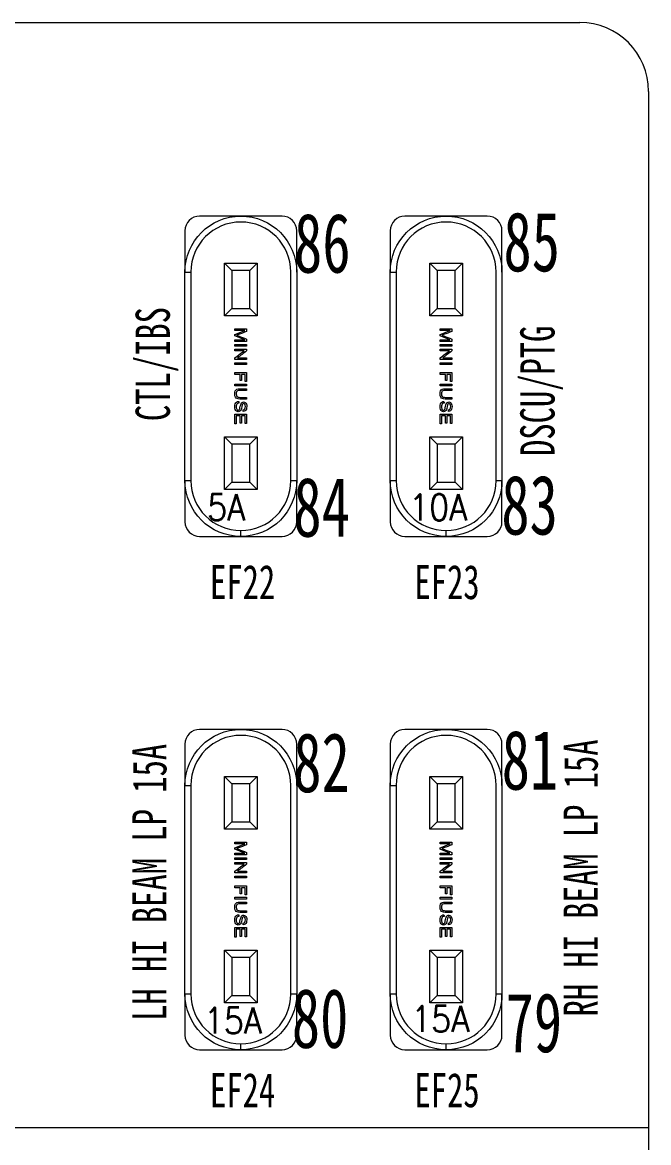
# Model space of a CAD drawing. Header units: inches. Extents: x 47316 to 59086, y 3141 to 11743.
# Drawn here: x 50936.2 to 50984.2, y 10119.7 to 10205.6 of the extents above; entities that cross this region are included whole.
import ezdxf
from ezdxf.enums import TextEntityAlignment as Align

# ---------------------------------------------------------------- set-up
doc = ezdxf.new("R2010")
doc.units = ezdxf.units.IN
doc.header["$MEASUREMENT"] = 0
doc.styles.add('MtX_romans_shx', font='romans.shx')
doc.styles.add('MtX_STSong', font='')
doc.styles.add('仿宋', font='仿宋_GB2312.ttf', dxfattribs={"width": 0.7})
doc.styles.get('MtX_STSong').set_extended_font_data('STSong')

msp = doc.modelspace()

# ---------------------------------------------------------------- linework, layer by layer
at = {"color": 0, "linetype": 'Continuous', "lineweight": 15}
for p, q in [((50565.517, 10205.643), (50978.955, 10205.643)), ((50984.242, 10200.355), (50984.242, 9939.58)), ((50952.956, 10190.782), (50949.795, 10190.782)), ((50956.117, 10190.782), (50952.956, 10190.782)), ((50968.706, 10190.782), (50965.545, 10190.782)), ((50971.867, 10190.782), (50968.706, 10190.782)), ((50948.67, 10189.657), (50948.67, 10186.495)), ((50957.242, 10186.495), (50957.242, 10189.657)), ((50964.42, 10189.657), (50964.42, 10186.495)), ((50972.992, 10186.495), (50972.992, 10189.657)), ((50951.696, 10187.182), (50954.216, 10187.182)), ((50951.696, 10183.132), (50951.696, 10187.182)), ((50952.259, 10186.619), (50951.696, 10187.182)), ((50952.259, 10186.619), (50952.259, 10183.694)), ((50953.654, 10186.619), (50952.259, 10186.619)), ((50954.216, 10187.182), (50953.654, 10186.619)), ((50953.654, 10183.694), (50953.654, 10186.619)), ((50954.216, 10187.182), (50954.216, 10183.132)), ((50967.446, 10187.182), (50969.966, 10187.182)), ((50967.446, 10183.132), (50967.446, 10187.182)), ((50968.009, 10186.619), (50967.446, 10187.182)), ((50968.009, 10186.619), (50968.009, 10183.694)), ((50969.404, 10186.619), (50968.009, 10186.619)), ((50969.966, 10187.182), (50969.404, 10186.619)), ((50969.404, 10183.694), (50969.404, 10186.619)), ((50969.966, 10187.182), (50969.966, 10183.132)), ((50948.67, 10170.498), (50948.67, 10186.495)), ((50948.67, 10186.495), (50949.12, 10186.495)), ((50949.12, 10186.495), (50949.12, 10170.498)), ((50956.792, 10170.498), (50956.792, 10186.495)), ((50957.242, 10186.495), (50957.242, 10170.498)), ((50964.42, 10170.498), (50964.42, 10186.495)), ((50964.42, 10186.495), (50964.87, 10186.495)), ((50964.87, 10186.495), (50964.87, 10170.498)), ((50972.542, 10170.498), (50972.542, 10186.495)), ((50972.992, 10186.495), (50972.992, 10170.498)), ((50952.259, 10183.694), (50951.696, 10183.132)), ((50952.259, 10183.694), (50953.654, 10183.694)), ((50954.216, 10183.132), (50953.654, 10183.694)), ((50968.009, 10183.694), (50967.446, 10183.132)), ((50968.009, 10183.694), (50969.404, 10183.694)), ((50969.966, 10183.132), (50969.404, 10183.694)), ((50954.216, 10183.132), (50951.696, 10183.132)), ((50969.966, 10183.132), (50967.446, 10183.132)), ((50952.259, 10173.299), (50951.696, 10173.862)), ((50951.696, 10169.812), (50951.696, 10173.862)), ((50951.696, 10173.862), (50954.216, 10173.862)), ((50954.216, 10173.862), (50953.654, 10173.299)), ((50954.216, 10173.862), (50954.216, 10169.812)), ((50968.009, 10173.299), (50967.446, 10173.862)), ((50967.446, 10169.812), (50967.446, 10173.862)), ((50967.446, 10173.862), (50969.966, 10173.862)), ((50969.966, 10173.862), (50969.404, 10173.299)), ((50969.966, 10173.862), (50969.966, 10169.812)), ((50952.259, 10173.299), (50952.259, 10170.374)), ((50953.654, 10173.299), (50952.259, 10173.299)), ((50953.654, 10170.374), (50953.654, 10173.299)), ((50968.009, 10173.299), (50968.009, 10170.374)), ((50969.404, 10173.299), (50968.009, 10173.299)), ((50969.404, 10170.374), (50969.404, 10173.299)), ((50948.67, 10170.498), (50949.12, 10170.498)), ((50948.67, 10170.498), (50948.67, 10167.337)), ((50952.259, 10170.374), (50951.696, 10169.812)), ((50952.259, 10170.374), (50953.654, 10170.374)), ((50954.216, 10169.812), (50953.654, 10170.374)), ((50956.792, 10170.498), (50957.242, 10170.498)), ((50957.242, 10167.337), (50957.242, 10170.498)), ((50964.42, 10170.498), (50964.87, 10170.498)), ((50964.42, 10170.498), (50964.42, 10167.337)), ((50968.009, 10170.374), (50967.446, 10169.812)), ((50968.009, 10170.374), (50969.404, 10170.374)), ((50969.966, 10169.812), (50969.404, 10170.374)), ((50972.542, 10170.498), (50972.992, 10170.498)), ((50972.992, 10167.337), (50972.992, 10170.498)), ((50954.216, 10169.812), (50951.696, 10169.812)), ((50969.966, 10169.812), (50967.446, 10169.812)), ((50949.795, 10166.212), (50952.956, 10166.212)), ((50952.956, 10166.212), (50952.956, 10166.662)), ((50952.956, 10166.212), (50956.117, 10166.212)), ((50965.545, 10166.212), (50968.706, 10166.212)), ((50968.706, 10166.212), (50968.706, 10166.662)), ((50968.706, 10166.212), (50971.867, 10166.212)), ((50952.956, 10151.407), (50949.795, 10151.407)), ((50956.117, 10151.407), (50952.956, 10151.407)), ((50968.706, 10151.407), (50965.545, 10151.407)), ((50971.867, 10151.407), (50968.706, 10151.407)), ((50948.67, 10150.282), (50948.67, 10147.12)), ((50957.242, 10147.12), (50957.242, 10150.282)), ((50964.42, 10150.282), (50964.42, 10147.12)), ((50972.992, 10147.12), (50972.992, 10150.282)), ((50948.67, 10131.123), (50948.67, 10147.12)), ((50948.67, 10147.12), (50949.12, 10147.12)), ((50949.12, 10147.12), (50949.12, 10131.123)), ((50951.696, 10147.807), (50954.216, 10147.807)), ((50951.696, 10143.757), (50951.696, 10147.807)), ((50952.259, 10147.244), (50951.696, 10147.807)), ((50952.259, 10147.244), (50952.259, 10144.319)), ((50953.654, 10147.244), (50952.259, 10147.244)), ((50954.216, 10147.807), (50953.654, 10147.244)), ((50953.654, 10144.319), (50953.654, 10147.244)), ((50954.216, 10147.807), (50954.216, 10143.757)), ((50956.792, 10131.123), (50956.792, 10147.12)), ((50957.242, 10147.12), (50957.242, 10131.123)), ((50964.42, 10131.123), (50964.42, 10147.12)), ((50964.42, 10147.12), (50964.87, 10147.12)), ((50964.87, 10147.12), (50964.87, 10131.123)), ((50967.446, 10147.807), (50969.966, 10147.807)), ((50967.446, 10143.757), (50967.446, 10147.807)), ((50968.009, 10147.244), (50967.446, 10147.807)), ((50968.009, 10147.244), (50968.009, 10144.319)), ((50969.404, 10147.244), (50968.009, 10147.244)), ((50969.966, 10147.807), (50969.404, 10147.244)), ((50969.404, 10144.319), (50969.404, 10147.244)), ((50969.966, 10147.807), (50969.966, 10143.757)), ((50972.542, 10131.123), (50972.542, 10147.12)), ((50972.992, 10147.12), (50972.992, 10131.123)), ((50952.259, 10144.319), (50951.696, 10143.757)), ((50954.216, 10143.757), (50951.696, 10143.757)), ((50952.259, 10144.319), (50953.654, 10144.319)), ((50954.216, 10143.757), (50953.654, 10144.319)), ((50968.009, 10144.319), (50967.446, 10143.757)), ((50969.966, 10143.757), (50967.446, 10143.757)), ((50968.009, 10144.319), (50969.404, 10144.319)), ((50969.966, 10143.757), (50969.404, 10144.319)), ((50952.259, 10133.924), (50951.696, 10134.487)), ((50951.696, 10130.437), (50951.696, 10134.487)), ((50951.696, 10134.487), (50954.216, 10134.487)), ((50954.216, 10134.487), (50953.654, 10133.924)), ((50954.216, 10134.487), (50954.216, 10130.437)), ((50968.009, 10133.924), (50967.446, 10134.487)), ((50967.446, 10130.437), (50967.446, 10134.487)), ((50967.446, 10134.487), (50969.966, 10134.487)), ((50969.966, 10134.487), (50969.404, 10133.924)), ((50969.966, 10134.487), (50969.966, 10130.437)), ((50952.259, 10133.924), (50952.259, 10130.999)), ((50953.654, 10133.924), (50952.259, 10133.924)), ((50953.654, 10130.999), (50953.654, 10133.924)), ((50968.009, 10133.924), (50968.009, 10130.999)), ((50969.404, 10133.924), (50968.009, 10133.924)), ((50969.404, 10130.999), (50969.404, 10133.924)), ((50948.67, 10131.123), (50949.12, 10131.123)), ((50948.67, 10131.123), (50948.67, 10127.962)), ((50952.259, 10130.999), (50951.696, 10130.437)), ((50952.259, 10130.999), (50953.654, 10130.999)), ((50954.216, 10130.437), (50953.654, 10130.999)), ((50956.792, 10131.123), (50957.242, 10131.123)), ((50957.242, 10127.962), (50957.242, 10131.123)), ((50964.42, 10131.123), (50964.87, 10131.123)), ((50964.42, 10131.123), (50964.42, 10127.962)), ((50968.009, 10130.999), (50967.446, 10130.437)), ((50968.009, 10130.999), (50969.404, 10130.999)), ((50969.966, 10130.437), (50969.404, 10130.999)), ((50972.542, 10131.123), (50972.992, 10131.123)), ((50972.992, 10127.962), (50972.992, 10131.123)), ((50954.216, 10130.437), (50951.696, 10130.437)), ((50969.966, 10130.437), (50967.446, 10130.437)), ((50949.795, 10126.837), (50952.956, 10126.837)), ((50952.956, 10126.837), (50952.956, 10127.287)), ((50952.956, 10126.837), (50956.117, 10126.837)), ((50965.545, 10126.837), (50968.706, 10126.837)), ((50968.706, 10126.837), (50968.706, 10127.287)), ((50968.706, 10126.837), (50971.867, 10126.837)), ((50984.242, 10120.841), (50864.599, 10120.841))]:
    msp.add_line(p, q, dxfattribs=at)
for centre, radius, start, end in [((50978.955, 10200.355), 5.287, 0, 90), ((50949.795, 10189.657), 1.125, 90, 180), ((50952.956, 10186.495), 3.836, 0, 180), ((50956.117, 10189.657), 1.125, 0, 90), ((50965.545, 10189.657), 1.125, 90, 180), ((50968.706, 10186.495), 3.836, 0, 180), ((50971.867, 10189.657), 1.125, 0, 90), ((50952.956, 10170.498), 3.836, 180, 270), ((50952.956, 10170.498), 3.836, 270, 0), ((50968.706, 10170.498), 3.836, 180, 270), ((50968.706, 10170.498), 3.836, 270, 0), ((50949.795, 10167.337), 1.125, 180, 270), ((50956.117, 10167.337), 1.125, 270, 0), ((50965.545, 10167.337), 1.125, 180, 270), ((50971.867, 10167.337), 1.125, 270, 0), ((50949.795, 10150.282), 1.125, 90, 180), ((50956.117, 10150.282), 1.125, 0, 90), ((50965.545, 10150.282), 1.125, 90, 180), ((50971.867, 10150.282), 1.125, 0, 90), ((50952.956, 10147.12), 3.836, 0, 180), ((50968.706, 10147.12), 3.836, 0, 180), ((50952.956, 10131.123), 3.836, 180, 270), ((50952.956, 10131.123), 3.836, 270, 0), ((50968.706, 10131.123), 3.836, 180, 270), ((50968.706, 10131.123), 3.836, 270, 0), ((50949.795, 10127.962), 1.125, 180, 270), ((50956.117, 10127.962), 1.125, 270, 0), ((50965.545, 10127.962), 1.125, 180, 270), ((50971.867, 10127.962), 1.125, 270, 0)]:
    msp.add_arc(centre, radius, start, end, dxfattribs=at)
at = {"color": 0, "linetype": 'Continuous', "lineweight": 15, "extrusion": (0, 0, -1)}
for centre, start, end in [((-50952.956, 10186.495), 0, 180), ((-50968.706, 10186.495), 0, 180), ((-50952.956, 10170.498), 270, 0), ((-50952.956, 10170.498), 180, 270), ((-50968.706, 10170.498), 270, 0), ((-50968.706, 10170.498), 180, 270), ((-50952.956, 10147.12), 0, 180), ((-50968.706, 10147.12), 0, 180), ((-50952.956, 10131.123), 270, 0), ((-50952.956, 10131.123), 180, 270), ((-50968.706, 10131.123), 270, 0), ((-50968.706, 10131.123), 180, 270)]:
    msp.add_arc(centre, 4.286, start, end, dxfattribs=at)
at = {"color": 0, "linetype": 'Continuous', "lineweight": 15}
for points in [[(50952.505, 10182.132), (50952.802, 10182.132), (50953.099, 10182.132), (50953.396, 10182.132)], [(50952.505, 10182.004), (50952.505, 10182.047), (50952.505, 10182.09), (50952.505, 10182.132)], [(50953.263, 10182.004), (50953.011, 10182.004), (50952.758, 10182.004), (50952.505, 10182.004)], [(50952.505, 10181.714), (50952.758, 10181.811), (50953.011, 10181.908), (50953.263, 10182.004)], [(50952.505, 10181.595), (50952.505, 10181.635), (50952.505, 10181.675), (50952.505, 10181.714)], [(50953.251, 10181.304), (50953.002, 10181.401), (50952.753, 10181.498), (50952.505, 10181.595)], [(50953.396, 10182.132), (50953.396, 10182.066), (50953.396, 10181.999), (50953.396, 10181.933)], [(50968.255, 10182.132), (50968.552, 10182.132), (50968.849, 10182.132), (50969.146, 10182.132)], [(50968.255, 10182.004), (50968.255, 10182.047), (50968.255, 10182.09), (50968.255, 10182.132)], [(50969.013, 10182.004), (50968.761, 10182.004), (50968.508, 10182.004), (50968.255, 10182.004)], [(50968.255, 10181.714), (50968.508, 10181.811), (50968.761, 10181.908), (50969.013, 10182.004)], [(50968.255, 10181.595), (50968.255, 10181.635), (50968.255, 10181.675), (50968.255, 10181.714)], [(50969.001, 10181.304), (50968.752, 10181.401), (50968.503, 10181.498), (50968.255, 10181.595)], [(50969.146, 10182.132), (50969.146, 10182.066), (50969.146, 10181.999), (50969.146, 10181.933)], [(50952.505, 10181.176), (50952.505, 10181.218), (50952.505, 10181.261), (50952.505, 10181.304)], [(50952.505, 10181.304), (50952.753, 10181.304), (50953.002, 10181.304), (50953.251, 10181.304)], [(50953.396, 10181.176), (50953.099, 10181.176), (50952.802, 10181.176), (50952.505, 10181.176)], [(50952.505, 10180.806), (50952.505, 10180.851), (50952.505, 10180.895), (50952.505, 10180.939)], [(50952.505, 10180.939), (50952.802, 10180.939), (50953.099, 10180.939), (50953.396, 10180.939)], [(50953.396, 10180.806), (50953.099, 10180.806), (50952.802, 10180.806), (50952.505, 10180.806)], [(50953.396, 10181.354), (50953.396, 10181.295), (50953.396, 10181.235), (50953.396, 10181.176)], [(50953.396, 10180.939), (50953.396, 10180.895), (50953.396, 10180.851), (50953.396, 10180.806)], [(50968.255, 10181.176), (50968.255, 10181.218), (50968.255, 10181.261), (50968.255, 10181.304)], [(50968.255, 10181.304), (50968.503, 10181.304), (50968.752, 10181.304), (50969.001, 10181.304)], [(50969.146, 10181.176), (50968.849, 10181.176), (50968.552, 10181.176), (50968.255, 10181.176)], [(50968.255, 10180.806), (50968.255, 10180.851), (50968.255, 10180.895), (50968.255, 10180.939)], [(50968.255, 10180.939), (50968.552, 10180.939), (50968.849, 10180.939), (50969.146, 10180.939)], [(50969.146, 10180.806), (50968.849, 10180.806), (50968.552, 10180.806), (50968.255, 10180.806)], [(50969.146, 10181.354), (50969.146, 10181.295), (50969.146, 10181.235), (50969.146, 10181.176)], [(50969.146, 10180.939), (50969.146, 10180.895), (50969.146, 10180.851), (50969.146, 10180.806)], [(50952.505, 10180.447), (50952.505, 10180.489), (50952.505, 10180.532), (50952.505, 10180.574)], [(50952.505, 10180.574), (50952.802, 10180.574), (50953.099, 10180.574), (50953.396, 10180.574)], [(50953.205, 10180.447), (50952.972, 10180.447), (50952.738, 10180.447), (50952.505, 10180.447)], [(50952.505, 10179.92), (50952.738, 10180.096), (50952.972, 10180.271), (50953.205, 10180.447)], [(50952.505, 10179.784), (50952.505, 10179.829), (50952.505, 10179.875), (50952.505, 10179.92)], [(50953.396, 10179.784), (50953.099, 10179.784), (50952.802, 10179.784), (50952.505, 10179.784)], [(50953.396, 10180.438), (50953.163, 10180.262), (50952.929, 10180.087), (50952.696, 10179.911)], [(50952.696, 10179.911), (50952.929, 10179.911), (50953.163, 10179.911), (50953.396, 10179.911)], [(50953.396, 10180.574), (50953.396, 10180.529), (50953.396, 10180.483), (50953.396, 10180.438)], [(50953.396, 10179.911), (50953.396, 10179.869), (50953.396, 10179.826), (50953.396, 10179.784)], [(50968.255, 10180.447), (50968.255, 10180.489), (50968.255, 10180.532), (50968.255, 10180.574)], [(50968.255, 10180.574), (50968.552, 10180.574), (50968.849, 10180.574), (50969.146, 10180.574)], [(50968.955, 10180.447), (50968.722, 10180.447), (50968.488, 10180.447), (50968.255, 10180.447)], [(50968.255, 10179.92), (50968.488, 10180.096), (50968.722, 10180.271), (50968.955, 10180.447)], [(50968.255, 10179.784), (50968.255, 10179.829), (50968.255, 10179.875), (50968.255, 10179.92)], [(50969.146, 10179.784), (50968.849, 10179.784), (50968.552, 10179.784), (50968.255, 10179.784)], [(50969.146, 10180.438), (50968.913, 10180.262), (50968.679, 10180.087), (50968.446, 10179.911)], [(50968.446, 10179.911), (50968.679, 10179.911), (50968.913, 10179.911), (50969.146, 10179.911)], [(50969.146, 10180.574), (50969.146, 10180.529), (50969.146, 10180.483), (50969.146, 10180.438)], [(50969.146, 10179.911), (50969.146, 10179.869), (50969.146, 10179.826), (50969.146, 10179.784)], [(50952.505, 10179.406), (50952.505, 10179.45), (50952.505, 10179.494), (50952.505, 10179.539)], [(50952.505, 10179.539), (50952.802, 10179.539), (50953.099, 10179.539), (50953.396, 10179.539)], [(50953.396, 10179.406), (50953.099, 10179.406), (50952.802, 10179.406), (50952.505, 10179.406)], [(50953.396, 10179.539), (50953.396, 10179.494), (50953.396, 10179.45), (50953.396, 10179.406)], [(50968.255, 10179.406), (50968.255, 10179.45), (50968.255, 10179.494), (50968.255, 10179.539)], [(50968.255, 10179.539), (50968.552, 10179.539), (50968.849, 10179.539), (50969.146, 10179.539)], [(50969.146, 10179.406), (50968.849, 10179.406), (50968.552, 10179.406), (50968.255, 10179.406)], [(50969.146, 10179.539), (50969.146, 10179.494), (50969.146, 10179.45), (50969.146, 10179.406)], [(50952.505, 10178.776), (50952.802, 10178.776), (50953.099, 10178.776), (50953.396, 10178.776)], [(50952.505, 10178.644), (50952.505, 10178.688), (50952.505, 10178.732), (50952.505, 10178.776)], [(50952.91, 10178.644), (50952.775, 10178.644), (50952.64, 10178.644), (50952.505, 10178.644)], [(50952.91, 10178.173), (50952.91, 10178.33), (50952.91, 10178.487), (50952.91, 10178.644)], [(50953.015, 10178.173), (50952.98, 10178.173), (50952.945, 10178.173), (50952.91, 10178.173)], [(50953.015, 10178.644), (50953.015, 10178.487), (50953.015, 10178.33), (50953.015, 10178.173)], [(50953.291, 10178.644), (50953.199, 10178.644), (50953.107, 10178.644), (50953.015, 10178.644)], [(50953.291, 10178.1), (50953.291, 10178.281), (50953.291, 10178.462), (50953.291, 10178.644)], [(50953.396, 10178.1), (50953.361, 10178.1), (50953.326, 10178.1), (50953.291, 10178.1)], [(50953.396, 10178.776), (50953.396, 10178.551), (50953.396, 10178.325), (50953.396, 10178.1)], [(50968.255, 10178.776), (50968.552, 10178.776), (50968.849, 10178.776), (50969.146, 10178.776)], [(50968.255, 10178.644), (50968.255, 10178.688), (50968.255, 10178.732), (50968.255, 10178.776)], [(50968.66, 10178.644), (50968.525, 10178.644), (50968.39, 10178.644), (50968.255, 10178.644)], [(50968.66, 10178.173), (50968.66, 10178.33), (50968.66, 10178.487), (50968.66, 10178.644)], [(50968.765, 10178.173), (50968.73, 10178.173), (50968.695, 10178.173), (50968.66, 10178.173)], [(50968.765, 10178.644), (50968.765, 10178.487), (50968.765, 10178.33), (50968.765, 10178.173)], [(50969.041, 10178.644), (50968.949, 10178.644), (50968.857, 10178.644), (50968.765, 10178.644)], [(50969.041, 10178.1), (50969.041, 10178.281), (50969.041, 10178.462), (50969.041, 10178.644)], [(50969.146, 10178.1), (50969.111, 10178.1), (50969.076, 10178.1), (50969.041, 10178.1)], [(50969.146, 10178.776), (50969.146, 10178.551), (50969.146, 10178.325), (50969.146, 10178.1)], [(50952.505, 10177.772), (50952.505, 10177.817), (50952.505, 10177.861), (50952.505, 10177.905)], [(50952.505, 10177.905), (50952.802, 10177.905), (50953.099, 10177.905), (50953.396, 10177.905)], [(50953.396, 10177.772), (50953.099, 10177.772), (50952.802, 10177.772), (50952.505, 10177.772)], [(50953.396, 10177.905), (50953.396, 10177.861), (50953.396, 10177.817), (50953.396, 10177.772)], [(50953.396, 10177.537), (50953.396, 10177.492), (50953.396, 10177.448), (50953.396, 10177.404)], [(50968.255, 10177.772), (50968.255, 10177.817), (50968.255, 10177.861), (50968.255, 10177.905)], [(50968.255, 10177.905), (50968.552, 10177.905), (50968.849, 10177.905), (50969.146, 10177.905)], [(50969.146, 10177.772), (50968.849, 10177.772), (50968.552, 10177.772), (50968.255, 10177.772)], [(50969.146, 10177.905), (50969.146, 10177.861), (50969.146, 10177.817), (50969.146, 10177.772)], [(50969.146, 10177.537), (50969.146, 10177.492), (50969.146, 10177.448), (50969.146, 10177.404)], [(50952.631, 10176.517), (50952.678, 10176.552), (50952.731, 10176.571), (50952.791, 10176.572)], [(50952.791, 10176.572), (50952.794, 10176.531), (50952.798, 10176.489), (50952.801, 10176.447)], [(50952.882, 10176.881), (50953.053, 10176.881), (50953.224, 10176.881), (50953.396, 10176.881)], [(50953.396, 10176.881), (50953.396, 10176.837), (50953.396, 10176.792), (50953.396, 10176.748)], [(50968.381, 10176.517), (50968.428, 10176.552), (50968.481, 10176.571), (50968.541, 10176.572)], [(50968.541, 10176.572), (50968.544, 10176.531), (50968.548, 10176.489), (50968.551, 10176.447)], [(50968.632, 10176.881), (50968.803, 10176.881), (50968.974, 10176.881), (50969.146, 10176.881)], [(50969.146, 10176.881), (50969.146, 10176.837), (50969.146, 10176.792), (50969.146, 10176.748)], [(50952.505, 10174.842), (50952.505, 10175.092), (50952.505, 10175.341), (50952.505, 10175.59)], [(50952.505, 10175.59), (50952.802, 10175.59), (50953.099, 10175.59), (50953.396, 10175.59)], [(50952.61, 10175.458), (50952.61, 10175.253), (50952.61, 10175.048), (50952.61, 10174.842)], [(50952.913, 10175.458), (50952.812, 10175.458), (50952.711, 10175.458), (50952.61, 10175.458)], [(50952.913, 10174.903), (50952.913, 10175.088), (50952.913, 10175.273), (50952.913, 10175.458)], [(50953.291, 10175.458), (50953.2, 10175.458), (50953.109, 10175.458), (50953.018, 10175.458)], [(50953.018, 10175.458), (50953.018, 10175.273), (50953.018, 10175.088), (50953.018, 10174.903)], [(50953.145, 10175.804), (50953.142, 10175.847), (50953.139, 10175.889), (50953.136, 10175.931)], [(50953.291, 10174.866), (50953.291, 10175.063), (50953.291, 10175.26), (50953.291, 10175.458)], [(50953.396, 10175.59), (50953.396, 10175.349), (50953.396, 10175.107), (50953.396, 10174.866)], [(50968.255, 10174.842), (50968.255, 10175.092), (50968.255, 10175.341), (50968.255, 10175.59)], [(50968.255, 10175.59), (50968.552, 10175.59), (50968.849, 10175.59), (50969.146, 10175.59)], [(50968.36, 10175.458), (50968.36, 10175.253), (50968.36, 10175.048), (50968.36, 10174.842)], [(50968.663, 10175.458), (50968.562, 10175.458), (50968.461, 10175.458), (50968.36, 10175.458)], [(50968.663, 10174.903), (50968.663, 10175.088), (50968.663, 10175.273), (50968.663, 10175.458)], [(50969.041, 10175.458), (50968.95, 10175.458), (50968.859, 10175.458), (50968.768, 10175.458)], [(50968.768, 10175.458), (50968.768, 10175.273), (50968.768, 10175.088), (50968.768, 10174.903)], [(50968.895, 10175.804), (50968.892, 10175.847), (50968.889, 10175.889), (50968.886, 10175.931)], [(50969.041, 10174.866), (50969.041, 10175.063), (50969.041, 10175.26), (50969.041, 10175.458)], [(50969.146, 10175.59), (50969.146, 10175.349), (50969.146, 10175.107), (50969.146, 10174.866)], [(50952.61, 10174.842), (50952.575, 10174.842), (50952.54, 10174.842), (50952.505, 10174.842)], [(50953.018, 10174.903), (50952.983, 10174.903), (50952.948, 10174.903), (50952.913, 10174.903)], [(50953.396, 10174.866), (50953.361, 10174.866), (50953.326, 10174.866), (50953.291, 10174.866)], [(50968.36, 10174.842), (50968.325, 10174.842), (50968.29, 10174.842), (50968.255, 10174.842)], [(50968.768, 10174.903), (50968.733, 10174.903), (50968.698, 10174.903), (50968.663, 10174.903)], [(50969.146, 10174.866), (50969.111, 10174.866), (50969.076, 10174.866), (50969.041, 10174.866)], [(50952.505, 10142.757), (50952.802, 10142.757), (50953.099, 10142.757), (50953.396, 10142.757)], [(50952.505, 10142.629), (50952.505, 10142.672), (50952.505, 10142.715), (50952.505, 10142.757)], [(50953.263, 10142.629), (50953.011, 10142.629), (50952.758, 10142.629), (50952.505, 10142.629)], [(50952.505, 10142.339), (50952.758, 10142.436), (50953.011, 10142.533), (50953.263, 10142.629)], [(50952.505, 10142.22), (50952.505, 10142.26), (50952.505, 10142.3), (50952.505, 10142.339)], [(50953.251, 10141.929), (50953.002, 10142.026), (50952.753, 10142.123), (50952.505, 10142.22)], [(50952.505, 10141.801), (50952.505, 10141.843), (50952.505, 10141.886), (50952.505, 10141.929)], [(50952.505, 10141.929), (50952.753, 10141.929), (50953.002, 10141.929), (50953.251, 10141.929)], [(50953.396, 10142.757), (50953.396, 10142.691), (50953.396, 10142.624), (50953.396, 10142.558)], [(50953.396, 10141.979), (50953.396, 10141.92), (50953.396, 10141.86), (50953.396, 10141.801)], [(50968.255, 10142.757), (50968.552, 10142.757), (50968.849, 10142.757), (50969.146, 10142.757)], [(50968.255, 10142.629), (50968.255, 10142.672), (50968.255, 10142.715), (50968.255, 10142.757)], [(50969.013, 10142.629), (50968.761, 10142.629), (50968.508, 10142.629), (50968.255, 10142.629)], [(50968.255, 10142.339), (50968.508, 10142.436), (50968.761, 10142.533), (50969.013, 10142.629)], [(50968.255, 10142.22), (50968.255, 10142.26), (50968.255, 10142.3), (50968.255, 10142.339)], [(50969.001, 10141.929), (50968.752, 10142.026), (50968.503, 10142.123), (50968.255, 10142.22)], [(50968.255, 10141.801), (50968.255, 10141.843), (50968.255, 10141.886), (50968.255, 10141.929)], [(50968.255, 10141.929), (50968.503, 10141.929), (50968.752, 10141.929), (50969.001, 10141.929)], [(50969.146, 10142.757), (50969.146, 10142.691), (50969.146, 10142.624), (50969.146, 10142.558)], [(50969.146, 10141.979), (50969.146, 10141.92), (50969.146, 10141.86), (50969.146, 10141.801)], [(50953.396, 10141.801), (50953.099, 10141.801), (50952.802, 10141.801), (50952.505, 10141.801)], [(50952.505, 10141.431), (50952.505, 10141.476), (50952.505, 10141.52), (50952.505, 10141.564)], [(50952.505, 10141.564), (50952.802, 10141.564), (50953.099, 10141.564), (50953.396, 10141.564)], [(50953.396, 10141.431), (50953.099, 10141.431), (50952.802, 10141.431), (50952.505, 10141.431)], [(50952.505, 10141.072), (50952.505, 10141.114), (50952.505, 10141.157), (50952.505, 10141.199)], [(50952.505, 10141.199), (50952.802, 10141.199), (50953.099, 10141.199), (50953.396, 10141.199)], [(50953.205, 10141.072), (50952.972, 10141.072), (50952.738, 10141.072), (50952.505, 10141.072)], [(50952.505, 10140.545), (50952.738, 10140.721), (50952.972, 10140.896), (50953.205, 10141.072)], [(50953.396, 10141.564), (50953.396, 10141.52), (50953.396, 10141.476), (50953.396, 10141.431)], [(50953.396, 10141.199), (50953.396, 10141.154), (50953.396, 10141.108), (50953.396, 10141.063)], [(50969.146, 10141.801), (50968.849, 10141.801), (50968.552, 10141.801), (50968.255, 10141.801)], [(50968.255, 10141.431), (50968.255, 10141.476), (50968.255, 10141.52), (50968.255, 10141.564)], [(50968.255, 10141.564), (50968.552, 10141.564), (50968.849, 10141.564), (50969.146, 10141.564)], [(50969.146, 10141.431), (50968.849, 10141.431), (50968.552, 10141.431), (50968.255, 10141.431)], [(50968.255, 10141.072), (50968.255, 10141.114), (50968.255, 10141.157), (50968.255, 10141.199)], [(50968.255, 10141.199), (50968.552, 10141.199), (50968.849, 10141.199), (50969.146, 10141.199)], [(50968.955, 10141.072), (50968.722, 10141.072), (50968.488, 10141.072), (50968.255, 10141.072)], [(50968.255, 10140.545), (50968.488, 10140.721), (50968.722, 10140.896), (50968.955, 10141.072)], [(50969.146, 10141.564), (50969.146, 10141.52), (50969.146, 10141.476), (50969.146, 10141.431)], [(50969.146, 10141.199), (50969.146, 10141.154), (50969.146, 10141.108), (50969.146, 10141.063)], [(50952.505, 10140.409), (50952.505, 10140.454), (50952.505, 10140.5), (50952.505, 10140.545)], [(50953.396, 10140.409), (50953.099, 10140.409), (50952.802, 10140.409), (50952.505, 10140.409)], [(50953.396, 10141.063), (50953.163, 10140.887), (50952.929, 10140.712), (50952.696, 10140.536)], [(50952.696, 10140.536), (50952.929, 10140.536), (50953.163, 10140.536), (50953.396, 10140.536)], [(50953.396, 10140.536), (50953.396, 10140.494), (50953.396, 10140.451), (50953.396, 10140.409)], [(50968.255, 10140.409), (50968.255, 10140.454), (50968.255, 10140.5), (50968.255, 10140.545)], [(50969.146, 10140.409), (50968.849, 10140.409), (50968.552, 10140.409), (50968.255, 10140.409)], [(50969.146, 10141.063), (50968.913, 10140.887), (50968.679, 10140.712), (50968.446, 10140.536)], [(50968.446, 10140.536), (50968.679, 10140.536), (50968.913, 10140.536), (50969.146, 10140.536)], [(50969.146, 10140.536), (50969.146, 10140.494), (50969.146, 10140.451), (50969.146, 10140.409)], [(50952.505, 10140.031), (50952.505, 10140.075), (50952.505, 10140.119), (50952.505, 10140.164)], [(50952.505, 10140.164), (50952.802, 10140.164), (50953.099, 10140.164), (50953.396, 10140.164)], [(50953.396, 10140.031), (50953.099, 10140.031), (50952.802, 10140.031), (50952.505, 10140.031)], [(50952.505, 10139.401), (50952.802, 10139.401), (50953.099, 10139.401), (50953.396, 10139.401)], [(50952.505, 10139.269), (50952.505, 10139.313), (50952.505, 10139.357), (50952.505, 10139.401)], [(50953.396, 10140.164), (50953.396, 10140.119), (50953.396, 10140.075), (50953.396, 10140.031)], [(50953.396, 10139.401), (50953.396, 10139.176), (50953.396, 10138.95), (50953.396, 10138.725)], [(50968.255, 10140.031), (50968.255, 10140.075), (50968.255, 10140.119), (50968.255, 10140.164)], [(50968.255, 10140.164), (50968.552, 10140.164), (50968.849, 10140.164), (50969.146, 10140.164)], [(50969.146, 10140.031), (50968.849, 10140.031), (50968.552, 10140.031), (50968.255, 10140.031)], [(50968.255, 10139.401), (50968.552, 10139.401), (50968.849, 10139.401), (50969.146, 10139.401)], [(50968.255, 10139.269), (50968.255, 10139.313), (50968.255, 10139.357), (50968.255, 10139.401)], [(50969.146, 10140.164), (50969.146, 10140.119), (50969.146, 10140.075), (50969.146, 10140.031)], [(50969.146, 10139.401), (50969.146, 10139.176), (50969.146, 10138.95), (50969.146, 10138.725)], [(50952.91, 10139.269), (50952.775, 10139.269), (50952.64, 10139.269), (50952.505, 10139.269)], [(50952.505, 10138.397), (50952.505, 10138.442), (50952.505, 10138.486), (50952.505, 10138.53)], [(50952.505, 10138.53), (50952.802, 10138.53), (50953.099, 10138.53), (50953.396, 10138.53)], [(50952.91, 10138.798), (50952.91, 10138.955), (50952.91, 10139.112), (50952.91, 10139.269)], [(50953.015, 10138.798), (50952.98, 10138.798), (50952.945, 10138.798), (50952.91, 10138.798)], [(50953.015, 10139.269), (50953.015, 10139.112), (50953.015, 10138.955), (50953.015, 10138.798)], [(50953.291, 10139.269), (50953.199, 10139.269), (50953.107, 10139.269), (50953.015, 10139.269)], [(50953.291, 10138.725), (50953.291, 10138.906), (50953.291, 10139.087), (50953.291, 10139.269)], [(50953.396, 10138.725), (50953.361, 10138.725), (50953.326, 10138.725), (50953.291, 10138.725)], [(50953.396, 10138.53), (50953.396, 10138.486), (50953.396, 10138.442), (50953.396, 10138.397)], [(50968.66, 10139.269), (50968.525, 10139.269), (50968.39, 10139.269), (50968.255, 10139.269)], [(50968.255, 10138.397), (50968.255, 10138.442), (50968.255, 10138.486), (50968.255, 10138.53)], [(50968.255, 10138.53), (50968.552, 10138.53), (50968.849, 10138.53), (50969.146, 10138.53)], [(50968.66, 10138.798), (50968.66, 10138.955), (50968.66, 10139.112), (50968.66, 10139.269)], [(50968.765, 10138.798), (50968.73, 10138.798), (50968.695, 10138.798), (50968.66, 10138.798)], [(50968.765, 10139.269), (50968.765, 10139.112), (50968.765, 10138.955), (50968.765, 10138.798)], [(50969.041, 10139.269), (50968.949, 10139.269), (50968.857, 10139.269), (50968.765, 10139.269)], [(50969.041, 10138.725), (50969.041, 10138.906), (50969.041, 10139.087), (50969.041, 10139.269)], [(50969.146, 10138.725), (50969.111, 10138.725), (50969.076, 10138.725), (50969.041, 10138.725)], [(50969.146, 10138.53), (50969.146, 10138.486), (50969.146, 10138.442), (50969.146, 10138.397)], [(50953.396, 10138.397), (50953.099, 10138.397), (50952.802, 10138.397), (50952.505, 10138.397)], [(50953.396, 10138.162), (50953.396, 10138.117), (50953.396, 10138.073), (50953.396, 10138.029)], [(50969.146, 10138.397), (50968.849, 10138.397), (50968.552, 10138.397), (50968.255, 10138.397)], [(50969.146, 10138.162), (50969.146, 10138.117), (50969.146, 10138.073), (50969.146, 10138.029)], [(50952.631, 10137.142), (50952.678, 10137.177), (50952.731, 10137.196), (50952.791, 10137.197)], [(50952.791, 10137.197), (50952.794, 10137.156), (50952.798, 10137.114), (50952.801, 10137.072)], [(50952.882, 10137.506), (50953.053, 10137.506), (50953.224, 10137.506), (50953.396, 10137.506)], [(50953.396, 10137.506), (50953.396, 10137.462), (50953.396, 10137.417), (50953.396, 10137.373)], [(50968.381, 10137.142), (50968.428, 10137.177), (50968.481, 10137.196), (50968.541, 10137.197)], [(50968.541, 10137.197), (50968.544, 10137.156), (50968.548, 10137.114), (50968.551, 10137.072)], [(50968.632, 10137.506), (50968.803, 10137.506), (50968.974, 10137.506), (50969.146, 10137.506)], [(50969.146, 10137.506), (50969.146, 10137.462), (50969.146, 10137.417), (50969.146, 10137.373)], [(50952.505, 10135.467), (50952.505, 10135.717), (50952.505, 10135.966), (50952.505, 10136.215)], [(50952.505, 10136.215), (50952.802, 10136.215), (50953.099, 10136.215), (50953.396, 10136.215)], [(50952.61, 10136.083), (50952.61, 10135.878), (50952.61, 10135.673), (50952.61, 10135.467)], [(50952.913, 10136.083), (50952.812, 10136.083), (50952.711, 10136.083), (50952.61, 10136.083)], [(50952.913, 10135.528), (50952.913, 10135.713), (50952.913, 10135.898), (50952.913, 10136.083)], [(50953.291, 10136.083), (50953.2, 10136.083), (50953.109, 10136.083), (50953.018, 10136.083)], [(50953.018, 10136.083), (50953.018, 10135.898), (50953.018, 10135.713), (50953.018, 10135.528)], [(50953.145, 10136.429), (50953.142, 10136.472), (50953.139, 10136.514), (50953.136, 10136.556)], [(50953.291, 10135.491), (50953.291, 10135.688), (50953.291, 10135.885), (50953.291, 10136.083)], [(50953.396, 10136.215), (50953.396, 10135.974), (50953.396, 10135.732), (50953.396, 10135.491)], [(50968.255, 10135.467), (50968.255, 10135.717), (50968.255, 10135.966), (50968.255, 10136.215)], [(50968.255, 10136.215), (50968.552, 10136.215), (50968.849, 10136.215), (50969.146, 10136.215)], [(50968.36, 10136.083), (50968.36, 10135.878), (50968.36, 10135.673), (50968.36, 10135.467)], [(50968.663, 10136.083), (50968.562, 10136.083), (50968.461, 10136.083), (50968.36, 10136.083)], [(50968.663, 10135.528), (50968.663, 10135.713), (50968.663, 10135.898), (50968.663, 10136.083)], [(50969.041, 10136.083), (50968.95, 10136.083), (50968.859, 10136.083), (50968.768, 10136.083)], [(50968.768, 10136.083), (50968.768, 10135.898), (50968.768, 10135.713), (50968.768, 10135.528)], [(50968.895, 10136.429), (50968.892, 10136.472), (50968.889, 10136.514), (50968.886, 10136.556)], [(50969.041, 10135.491), (50969.041, 10135.688), (50969.041, 10135.885), (50969.041, 10136.083)], [(50969.146, 10136.215), (50969.146, 10135.974), (50969.146, 10135.732), (50969.146, 10135.491)], [(50952.61, 10135.467), (50952.575, 10135.467), (50952.54, 10135.467), (50952.505, 10135.467)], [(50953.018, 10135.528), (50952.983, 10135.528), (50952.948, 10135.528), (50952.913, 10135.528)], [(50953.396, 10135.491), (50953.361, 10135.491), (50953.326, 10135.491), (50953.291, 10135.491)], [(50968.36, 10135.467), (50968.325, 10135.467), (50968.29, 10135.467), (50968.255, 10135.467)], [(50968.768, 10135.528), (50968.733, 10135.528), (50968.698, 10135.528), (50968.663, 10135.528)], [(50969.146, 10135.491), (50969.111, 10135.491), (50969.076, 10135.491), (50969.041, 10135.491)]]:
    msp.add_open_spline(points, degree=3, dxfattribs=at)
for points, knots in [([(50953.396, 10181.933), (50953.186, 10181.854), (50952.975, 10181.774), (50952.706, 10181.673), (50952.662, 10181.657), (50952.633, 10181.647)], [0, 0, 0, 0, 0.781533, 0.781533, 1, 1, 1, 1]), ([(50952.633, 10181.647), (50952.666, 10181.636), (50952.713, 10181.618), (50952.983, 10181.515), (50953.189, 10181.434), (50953.396, 10181.354)], [0, 0, 0, 0, 0.232567, 0.232567, 1, 1, 1, 1]), ([(50969.146, 10181.933), (50968.936, 10181.854), (50968.725, 10181.774), (50968.456, 10181.673), (50968.412, 10181.657), (50968.383, 10181.647)], [0, 0, 0, 0, 0.781533, 0.781533, 1, 1, 1, 1]), ([(50968.383, 10181.647), (50968.416, 10181.636), (50968.463, 10181.618), (50968.733, 10181.515), (50968.939, 10181.434), (50969.146, 10181.354)], [0, 0, 0, 0, 0.232567, 0.232567, 1, 1, 1, 1]), ([(50953.396, 10176.748), (50953.224, 10176.748), (50953.053, 10176.748), (50952.792, 10176.748), (50952.72, 10176.76), (50952.615, 10176.805), (50952.572, 10176.846), (50952.506, 10176.965), (50952.49, 10177.043), (50952.49, 10177.234), (50952.504, 10177.311), (50952.562, 10177.43), (50952.603, 10177.473), (50952.712, 10177.523), (50952.787, 10177.537), (50953.053, 10177.537), (50953.224, 10177.537), (50953.396, 10177.537)], [0, 0, 0, 0, 0.199494, 0.199494, 0.303659, 0.303659, 0.408019, 0.408019, 0.512549, 0.512549, 0.61403, 0.61403, 0.715358, 0.715358, 0.816523, 0.816523, 1, 1, 1, 1]), ([(50953.396, 10177.404), (50953.224, 10177.404), (50953.053, 10177.404), (50952.804, 10177.404), (50952.747, 10177.396), (50952.674, 10177.363), (50952.646, 10177.336), (50952.606, 10177.257), (50952.596, 10177.209), (50952.596, 10177.054), (50952.616, 10176.984), (50952.694, 10176.901), (50952.77, 10176.881), (50952.882, 10176.881)], [0, 0, 0, 0, 0.256825, 0.256825, 0.372601, 0.372601, 0.488983, 0.488983, 0.605033, 0.605033, 0.802787, 0.802787, 1, 1, 1, 1]), ([(50969.146, 10176.748), (50968.974, 10176.748), (50968.803, 10176.748), (50968.542, 10176.748), (50968.47, 10176.76), (50968.365, 10176.805), (50968.322, 10176.846), (50968.256, 10176.965), (50968.24, 10177.043), (50968.24, 10177.234), (50968.254, 10177.311), (50968.312, 10177.43), (50968.353, 10177.473), (50968.462, 10177.523), (50968.537, 10177.537), (50968.803, 10177.537), (50968.974, 10177.537), (50969.146, 10177.537)], [0, 0, 0, 0, 0.199494, 0.199494, 0.303659, 0.303659, 0.408019, 0.408019, 0.512549, 0.512549, 0.61403, 0.61403, 0.715358, 0.715358, 0.816523, 0.816523, 1, 1, 1, 1]), ([(50969.146, 10177.404), (50968.974, 10177.404), (50968.803, 10177.404), (50968.554, 10177.404), (50968.497, 10177.396), (50968.424, 10177.363), (50968.396, 10177.336), (50968.356, 10177.257), (50968.346, 10177.209), (50968.346, 10177.054), (50968.366, 10176.984), (50968.444, 10176.901), (50968.52, 10176.881), (50968.632, 10176.881)], [0, 0, 0, 0, 0.256825, 0.256825, 0.372601, 0.372601, 0.488983, 0.488983, 0.605033, 0.605033, 0.802787, 0.802787, 1, 1, 1, 1]), ([(50953.136, 10175.931), (50953.193, 10175.938), (50953.235, 10175.961), (50953.293, 10176.041), (50953.307, 10176.099), (50953.307, 10176.256), (50953.294, 10176.314), (50953.242, 10176.388), (50953.21, 10176.406), (50953.141, 10176.406), (50953.115, 10176.393), (50953.074, 10176.342), (50953.053, 10176.275), (50953.009, 10176.059), (50952.99, 10175.985), (50952.95, 10175.887), (50952.92, 10175.844), (50952.847, 10175.788), (50952.804, 10175.774), (50952.709, 10175.774), (50952.664, 10175.789), (50952.58, 10175.851), (50952.548, 10175.895), (50952.501, 10176.009), (50952.49, 10176.073), (50952.49, 10176.236), (50952.501, 10176.312), (50952.548, 10176.434), (50952.584, 10176.482), (50952.631, 10176.517)], [0, 0, 0, 0, 0.060497, 0.060497, 0.12116, 0.12116, 0.184452, 0.184452, 0.24793, 0.24793, 0.302787, 0.302787, 0.357079, 0.357079, 0.411494, 0.411494, 0.49016, 0.49016, 0.568562, 0.568562, 0.646217, 0.646217, 0.724098, 0.724098, 0.802089, 0.802089, 0.901044, 0.901044, 1, 1, 1, 1]), ([(50952.801, 10176.447), (50952.756, 10176.441), (50952.72, 10176.427), (50952.663, 10176.384), (50952.639, 10176.351), (50952.604, 10176.259), (50952.595, 10176.208), (50952.595, 10176.1), (50952.602, 10176.056), (50952.629, 10175.978), (50952.647, 10175.949), (50952.694, 10175.912), (50952.719, 10175.902), (50952.775, 10175.902), (50952.799, 10175.911), (50952.841, 10175.948), (50952.858, 10175.978), (50952.882, 10176.047), (50952.896, 10176.106), (50952.936, 10176.29), (50952.954, 10176.355), (50952.994, 10176.439), (50953.022, 10176.475), (50953.088, 10176.522), (50953.125, 10176.534), (50953.211, 10176.534), (50953.252, 10176.52), (50953.331, 10176.462), (50953.36, 10176.42), (50953.401, 10176.31), (50953.411, 10176.249), (50953.411, 10176.107), (50953.4, 10176.041), (50953.358, 10175.928), (50953.327, 10175.884), (50953.244, 10175.823), (50953.197, 10175.807), (50953.145, 10175.804)], [0, 0, 0, 0, 0.065659, 0.065659, 0.131033, 0.131033, 0.196408, 0.196408, 0.25442, 0.25442, 0.312195, 0.312195, 0.369631, 0.369631, 0.428017, 0.428017, 0.486766, 0.486766, 0.524715, 0.524715, 0.562664, 0.562664, 0.611549, 0.611549, 0.660435, 0.660435, 0.714509, 0.714509, 0.768379, 0.768379, 0.82225, 0.82225, 0.881221, 0.881221, 0.940505, 0.940505, 1, 1, 1, 1]), ([(50968.886, 10175.931), (50968.943, 10175.938), (50968.985, 10175.961), (50969.043, 10176.041), (50969.057, 10176.099), (50969.057, 10176.256), (50969.044, 10176.314), (50968.992, 10176.388), (50968.96, 10176.406), (50968.891, 10176.406), (50968.865, 10176.393), (50968.824, 10176.342), (50968.803, 10176.275), (50968.759, 10176.059), (50968.74, 10175.985), (50968.7, 10175.887), (50968.67, 10175.844), (50968.597, 10175.788), (50968.554, 10175.774), (50968.459, 10175.774), (50968.414, 10175.789), (50968.33, 10175.851), (50968.298, 10175.895), (50968.251, 10176.009), (50968.24, 10176.073), (50968.24, 10176.236), (50968.251, 10176.312), (50968.298, 10176.434), (50968.334, 10176.482), (50968.381, 10176.517)], [0, 0, 0, 0, 0.060497, 0.060497, 0.12116, 0.12116, 0.184452, 0.184452, 0.24793, 0.24793, 0.302787, 0.302787, 0.357079, 0.357079, 0.411494, 0.411494, 0.49016, 0.49016, 0.568562, 0.568562, 0.646217, 0.646217, 0.724098, 0.724098, 0.802089, 0.802089, 0.901044, 0.901044, 1, 1, 1, 1]), ([(50968.551, 10176.447), (50968.506, 10176.441), (50968.47, 10176.427), (50968.413, 10176.384), (50968.389, 10176.351), (50968.354, 10176.259), (50968.345, 10176.208), (50968.345, 10176.1), (50968.352, 10176.056), (50968.379, 10175.978), (50968.397, 10175.949), (50968.444, 10175.912), (50968.469, 10175.902), (50968.525, 10175.902), (50968.549, 10175.911), (50968.591, 10175.948), (50968.608, 10175.978), (50968.632, 10176.047), (50968.646, 10176.106), (50968.686, 10176.29), (50968.704, 10176.355), (50968.744, 10176.439), (50968.772, 10176.475), (50968.838, 10176.522), (50968.875, 10176.534), (50968.961, 10176.534), (50969.002, 10176.52), (50969.081, 10176.462), (50969.11, 10176.42), (50969.151, 10176.31), (50969.161, 10176.249), (50969.161, 10176.107), (50969.15, 10176.041), (50969.108, 10175.928), (50969.077, 10175.884), (50968.994, 10175.823), (50968.947, 10175.807), (50968.895, 10175.804)], [0, 0, 0, 0, 0.065659, 0.065659, 0.131033, 0.131033, 0.196408, 0.196408, 0.25442, 0.25442, 0.312195, 0.312195, 0.369631, 0.369631, 0.428017, 0.428017, 0.486766, 0.486766, 0.524715, 0.524715, 0.562664, 0.562664, 0.611549, 0.611549, 0.660435, 0.660435, 0.714509, 0.714509, 0.768379, 0.768379, 0.82225, 0.82225, 0.881221, 0.881221, 0.940505, 0.940505, 1, 1, 1, 1]), ([(50953.396, 10142.558), (50953.186, 10142.479), (50952.975, 10142.399), (50952.706, 10142.298), (50952.662, 10142.282), (50952.633, 10142.272)], [0, 0, 0, 0, 0.781533, 0.781533, 1, 1, 1, 1]), ([(50952.633, 10142.272), (50952.666, 10142.261), (50952.713, 10142.243), (50952.983, 10142.14), (50953.189, 10142.059), (50953.396, 10141.979)], [0, 0, 0, 0, 0.232567, 0.232567, 1, 1, 1, 1]), ([(50969.146, 10142.558), (50968.936, 10142.479), (50968.725, 10142.399), (50968.456, 10142.298), (50968.412, 10142.282), (50968.383, 10142.272)], [0, 0, 0, 0, 0.781533, 0.781533, 1, 1, 1, 1]), ([(50968.383, 10142.272), (50968.416, 10142.261), (50968.463, 10142.243), (50968.733, 10142.14), (50968.939, 10142.059), (50969.146, 10141.979)], [0, 0, 0, 0, 0.232567, 0.232567, 1, 1, 1, 1]), ([(50953.396, 10137.373), (50953.224, 10137.373), (50953.053, 10137.373), (50952.792, 10137.373), (50952.72, 10137.385), (50952.615, 10137.43), (50952.572, 10137.471), (50952.506, 10137.59), (50952.49, 10137.668), (50952.49, 10137.859), (50952.504, 10137.936), (50952.562, 10138.055), (50952.603, 10138.098), (50952.712, 10138.148), (50952.787, 10138.162), (50953.053, 10138.162), (50953.224, 10138.162), (50953.396, 10138.162)], [0, 0, 0, 0, 0.199494, 0.199494, 0.303659, 0.303659, 0.408019, 0.408019, 0.512549, 0.512549, 0.61403, 0.61403, 0.715358, 0.715358, 0.816523, 0.816523, 1, 1, 1, 1]), ([(50953.396, 10138.029), (50953.224, 10138.029), (50953.053, 10138.029), (50952.804, 10138.029), (50952.747, 10138.021), (50952.674, 10137.988), (50952.646, 10137.961), (50952.606, 10137.882), (50952.596, 10137.834), (50952.596, 10137.679), (50952.616, 10137.609), (50952.694, 10137.526), (50952.77, 10137.506), (50952.882, 10137.506)], [0, 0, 0, 0, 0.256825, 0.256825, 0.372601, 0.372601, 0.488983, 0.488983, 0.605033, 0.605033, 0.802787, 0.802787, 1, 1, 1, 1]), ([(50969.146, 10137.373), (50968.974, 10137.373), (50968.803, 10137.373), (50968.542, 10137.373), (50968.47, 10137.385), (50968.365, 10137.43), (50968.322, 10137.471), (50968.256, 10137.59), (50968.24, 10137.668), (50968.24, 10137.859), (50968.254, 10137.936), (50968.312, 10138.055), (50968.353, 10138.098), (50968.462, 10138.148), (50968.537, 10138.162), (50968.803, 10138.162), (50968.974, 10138.162), (50969.146, 10138.162)], [0, 0, 0, 0, 0.199494, 0.199494, 0.303659, 0.303659, 0.408019, 0.408019, 0.512549, 0.512549, 0.61403, 0.61403, 0.715358, 0.715358, 0.816523, 0.816523, 1, 1, 1, 1]), ([(50969.146, 10138.029), (50968.974, 10138.029), (50968.803, 10138.029), (50968.554, 10138.029), (50968.497, 10138.021), (50968.424, 10137.988), (50968.396, 10137.961), (50968.356, 10137.882), (50968.346, 10137.834), (50968.346, 10137.679), (50968.366, 10137.609), (50968.444, 10137.526), (50968.52, 10137.506), (50968.632, 10137.506)], [0, 0, 0, 0, 0.256825, 0.256825, 0.372601, 0.372601, 0.488983, 0.488983, 0.605033, 0.605033, 0.802787, 0.802787, 1, 1, 1, 1]), ([(50953.136, 10136.556), (50953.193, 10136.563), (50953.235, 10136.586), (50953.293, 10136.666), (50953.307, 10136.724), (50953.307, 10136.881), (50953.294, 10136.939), (50953.242, 10137.013), (50953.21, 10137.031), (50953.141, 10137.031), (50953.115, 10137.018), (50953.074, 10136.967), (50953.053, 10136.9), (50953.009, 10136.684), (50952.99, 10136.61), (50952.95, 10136.512), (50952.92, 10136.469), (50952.847, 10136.413), (50952.804, 10136.399), (50952.709, 10136.399), (50952.664, 10136.414), (50952.58, 10136.476), (50952.548, 10136.52), (50952.501, 10136.634), (50952.49, 10136.698), (50952.49, 10136.861), (50952.501, 10136.937), (50952.548, 10137.059), (50952.584, 10137.107), (50952.631, 10137.142)], [0, 0, 0, 0, 0.060497, 0.060497, 0.12116, 0.12116, 0.184452, 0.184452, 0.24793, 0.24793, 0.302787, 0.302787, 0.357079, 0.357079, 0.411494, 0.411494, 0.49016, 0.49016, 0.568562, 0.568562, 0.646217, 0.646217, 0.724098, 0.724098, 0.802089, 0.802089, 0.901044, 0.901044, 1, 1, 1, 1]), ([(50952.801, 10137.072), (50952.756, 10137.066), (50952.72, 10137.052), (50952.663, 10137.009), (50952.639, 10136.976), (50952.604, 10136.884), (50952.595, 10136.833), (50952.595, 10136.725), (50952.602, 10136.681), (50952.629, 10136.603), (50952.647, 10136.574), (50952.694, 10136.537), (50952.719, 10136.527), (50952.775, 10136.527), (50952.799, 10136.536), (50952.841, 10136.573), (50952.858, 10136.603), (50952.882, 10136.672), (50952.896, 10136.731), (50952.936, 10136.915), (50952.954, 10136.98), (50952.994, 10137.064), (50953.022, 10137.1), (50953.088, 10137.147), (50953.125, 10137.159), (50953.211, 10137.159), (50953.252, 10137.145), (50953.331, 10137.087), (50953.36, 10137.045), (50953.401, 10136.935), (50953.411, 10136.874), (50953.411, 10136.732), (50953.4, 10136.666), (50953.358, 10136.553), (50953.327, 10136.509), (50953.244, 10136.448), (50953.197, 10136.432), (50953.145, 10136.429)], [0, 0, 0, 0, 0.065659, 0.065659, 0.131033, 0.131033, 0.196408, 0.196408, 0.25442, 0.25442, 0.312195, 0.312195, 0.369631, 0.369631, 0.428017, 0.428017, 0.486766, 0.486766, 0.524715, 0.524715, 0.562664, 0.562664, 0.611549, 0.611549, 0.660435, 0.660435, 0.714509, 0.714509, 0.768379, 0.768379, 0.82225, 0.82225, 0.881221, 0.881221, 0.940505, 0.940505, 1, 1, 1, 1]), ([(50968.886, 10136.556), (50968.943, 10136.563), (50968.985, 10136.586), (50969.043, 10136.666), (50969.057, 10136.724), (50969.057, 10136.881), (50969.044, 10136.939), (50968.992, 10137.013), (50968.96, 10137.031), (50968.891, 10137.031), (50968.865, 10137.018), (50968.824, 10136.967), (50968.803, 10136.9), (50968.759, 10136.684), (50968.74, 10136.61), (50968.7, 10136.512), (50968.67, 10136.469), (50968.597, 10136.413), (50968.554, 10136.399), (50968.459, 10136.399), (50968.414, 10136.414), (50968.33, 10136.476), (50968.298, 10136.52), (50968.251, 10136.634), (50968.24, 10136.698), (50968.24, 10136.861), (50968.251, 10136.937), (50968.298, 10137.059), (50968.334, 10137.107), (50968.381, 10137.142)], [0, 0, 0, 0, 0.060497, 0.060497, 0.12116, 0.12116, 0.184452, 0.184452, 0.24793, 0.24793, 0.302787, 0.302787, 0.357079, 0.357079, 0.411494, 0.411494, 0.49016, 0.49016, 0.568562, 0.568562, 0.646217, 0.646217, 0.724098, 0.724098, 0.802089, 0.802089, 0.901044, 0.901044, 1, 1, 1, 1]), ([(50968.551, 10137.072), (50968.506, 10137.066), (50968.47, 10137.052), (50968.413, 10137.009), (50968.389, 10136.976), (50968.354, 10136.884), (50968.345, 10136.833), (50968.345, 10136.725), (50968.352, 10136.681), (50968.379, 10136.603), (50968.397, 10136.574), (50968.444, 10136.537), (50968.469, 10136.527), (50968.525, 10136.527), (50968.549, 10136.536), (50968.591, 10136.573), (50968.608, 10136.603), (50968.632, 10136.672), (50968.646, 10136.731), (50968.686, 10136.915), (50968.704, 10136.98), (50968.744, 10137.064), (50968.772, 10137.1), (50968.838, 10137.147), (50968.875, 10137.159), (50968.961, 10137.159), (50969.002, 10137.145), (50969.081, 10137.087), (50969.11, 10137.045), (50969.151, 10136.935), (50969.161, 10136.874), (50969.161, 10136.732), (50969.15, 10136.666), (50969.108, 10136.553), (50969.077, 10136.509), (50968.994, 10136.448), (50968.947, 10136.432), (50968.895, 10136.429)], [0, 0, 0, 0, 0.065659, 0.065659, 0.131033, 0.131033, 0.196408, 0.196408, 0.25442, 0.25442, 0.312195, 0.312195, 0.369631, 0.369631, 0.428017, 0.428017, 0.486766, 0.486766, 0.524715, 0.524715, 0.562664, 0.562664, 0.611549, 0.611549, 0.660435, 0.660435, 0.714509, 0.714509, 0.768379, 0.768379, 0.82225, 0.82225, 0.881221, 0.881221, 0.940505, 0.940505, 1, 1, 1, 1])]:
    msp.add_open_spline(points, degree=3, knots=knots, dxfattribs=at)

# ---------------------------------------------------------------- texts
at = {"color": 0, "lineweight": 15}
for s, height, style, width, p in [('86', 4.5538, 'MtX_STSong', 0.7, (50957.038, 10186.446)), ('85', 4.5538, 'MtX_STSong', 0.7, (50973.105, 10186.548)), ('84', 4.5538, 'MtX_STSong', 0.7, (50956.99, 10166.192)), ('83', 4.5538, 'MtX_STSong', 0.7, (50972.943, 10166.355)), ('5A', 2, 'MtX_romans_shx', 0.9, (50950.362, 10167.448)), ('10A', 2, 'MtX_romans_shx', 0.9, (50965.855, 10167.448)), ('82', 4.5538, 'MtX_STSong', 0.7, (50956.98, 10146.597)), ('81', 4.5538, 'MtX_STSong', 0.7, (50972.97, 10146.791)), ('80', 4.5538, 'MtX_STSong', 0.7, (50956.867, 10126.979)), ('79', 4.5538, 'MtX_STSong', 0.7, (50973.269, 10126.65)), ('15A', 2, 'MtX_romans_shx', 0.9, (50950.105, 10128.073)), ('15A', 2, 'MtX_romans_shx', 0.9, (50966.019, 10128.2))]:
    msp.add_text(s, height=height, dxfattribs=dict(at, style=style, width=width)).set_placement(p)
at = {"color": 0, "linetype": 'Continuous', "lineweight": 15, "style": '仿宋', "width": 0.7}
for s, p in [('CTL/IBS', (50946.411, 10179.431)), ('DSCU/PTG', (50975.926, 10177.38)), ('RH HI BEAM LP 15A', (50979.05, 10140.016)), ('LH HI BEAM LP 15A', (50945.959, 10139.678))]:
    msp.add_text(s, height=2.625, rotation=90, dxfattribs=at).set_placement(p, align=Align.MIDDLE)
at = {"color": 0, "lineweight": 15, "style": '仿宋', "width": 0.7}
for s, p in [('EF22', (50953.09, 10162.716)), ('EF23', (50968.776, 10162.716)), ('EF24', (50953.09, 10123.745)), ('EF25', (50968.776, 10123.745))]:
    msp.add_text(s, height=2.625, dxfattribs=at).set_placement(p, align=Align.MIDDLE_CENTER)

doc.saveas('drawing.dxf')
